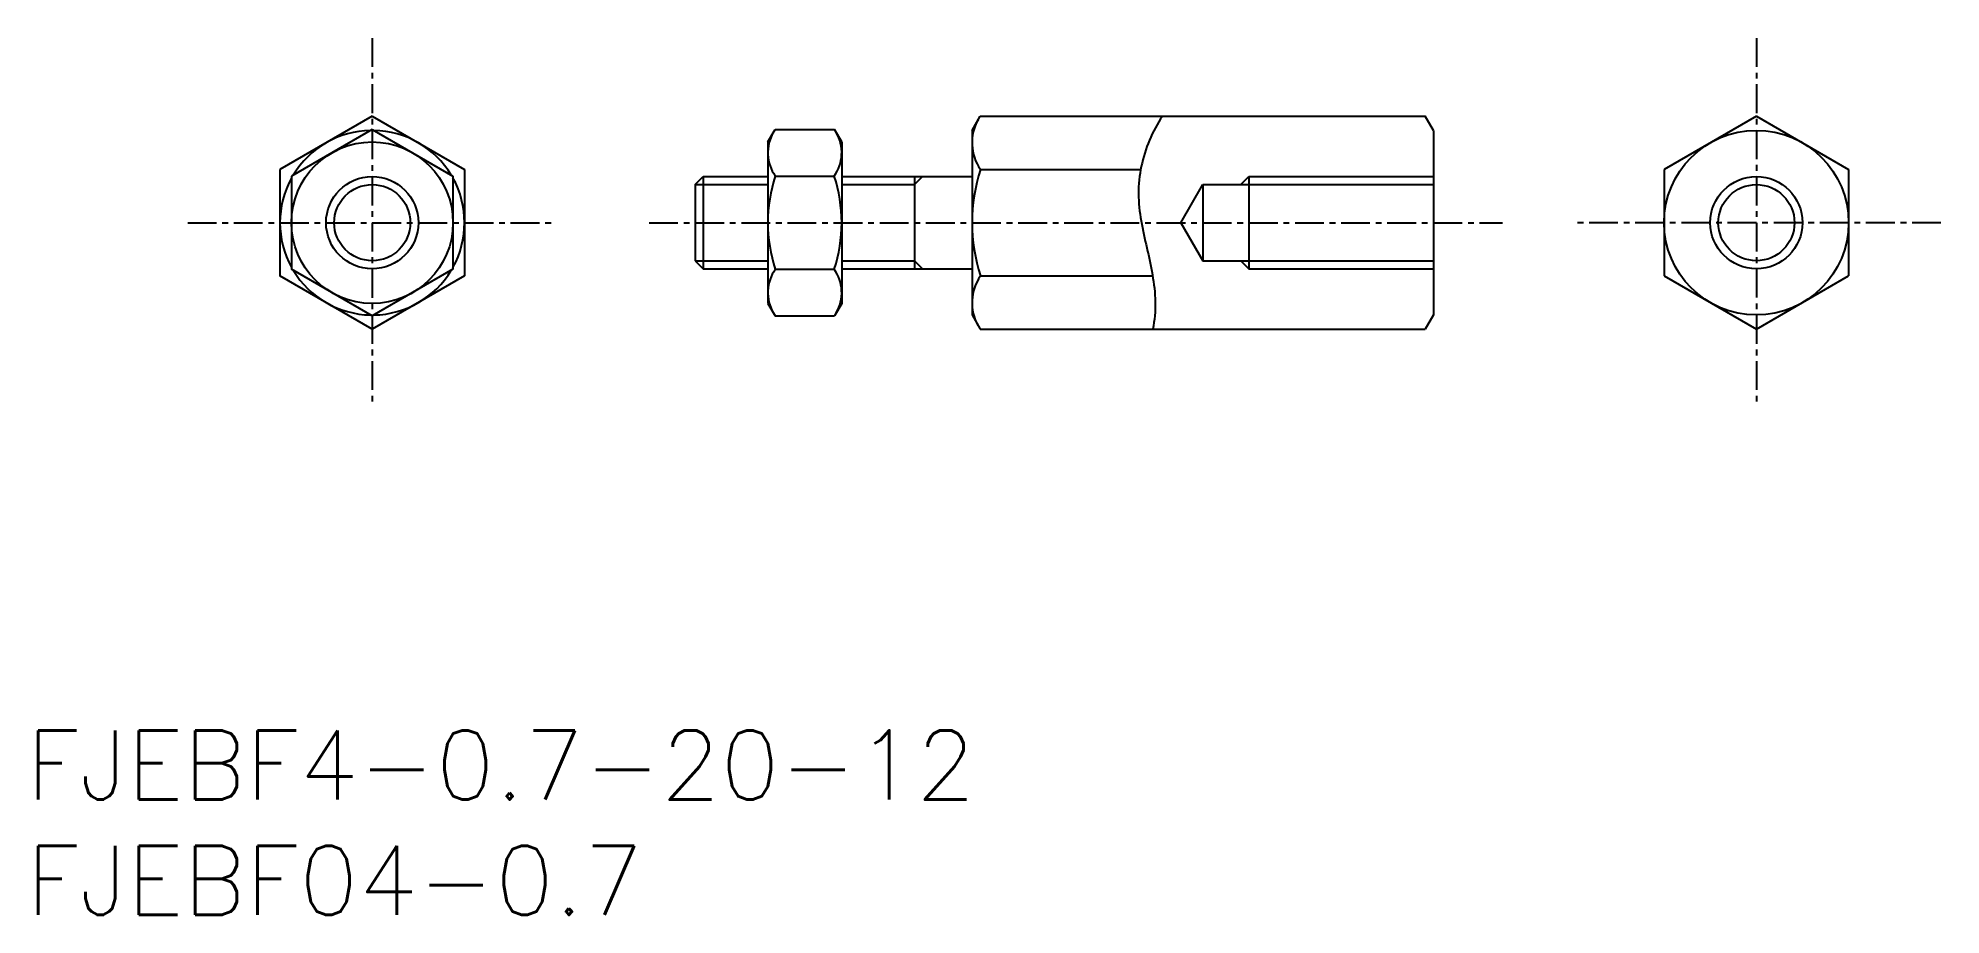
# Model space of a CAD drawing. Extents: x 0.5 to 83, y 0 to 38.
import ezdxf

# ---------------------------------------------------------------- set-up
doc = ezdxf.new("R2010")
doc.units = 0
doc.linetypes.add('CENTER', pattern=[2, 1.25, -0.25, 0.25, -0.25])
doc.layers.get('0').update_dxf_attribs({"linetype": 'CONTINUOUS'})
doc.layers.add('CENTER', color=1, linetype='CENTER')
doc.styles.get("Standard").update_dxf_attribs({"font": 'txt.shx'})

# ---------------------------------------------------------------- blocks, each defined once
blk = doc.blocks.new('*U22')
at = {"color": 7, "linetype": 'CONTINUOUS'}
blk.add_text('FJEBF04-0.7', height=3, dxfattribs=at).set_placement((0, 0))
blk = doc.blocks.new('*U23')
at = {"color": 7, "linetype": 'CONTINUOUS'}
blk.add_text('FJEBF4-0.7-20-12', height=3, dxfattribs=at).set_placement((0, 5))

msp = doc.modelspace()

# ---------------------------------------------------------------- linework, layer by layer
for p, q in [((15, 34.619), (11, 32.309)), ((15, 34.041), (11.5, 32.021)), ((15, 34.619), (19, 32.309)), ((15, 34.041), (18.5, 32.021)), ((32.15, 33.5), (32.463, 34.041)), ((32.463, 34.041), (35.037, 34.041)), ((35.35, 33.5), (35.037, 34.041)), ((41, 34), (41.357, 34.619)), ((41, 34), (41, 26)), ((41.357, 34.619), (60.643, 34.619)), ((61, 34), (60.643, 34.619)), ((61, 34), (61, 26)), ((75, 34.62), (71, 32.311)), ((75, 34.62), (79, 32.311)), ((32.15, 33.5), (32.15, 26.5)), ((35.35, 33.5), (35.35, 26.5)), ((11, 32.309), (11, 27.691)), ((19, 32.309), (19, 27.691)), ((41.367, 32.309), (48.31, 32.309)), ((71, 32.311), (71, 27.692)), ((79, 32.311), (79, 27.692)), ((11.5, 32.021), (11.5, 27.979)), ((18.5, 32.021), (18.5, 27.979)), ((29, 31.65), (29.35, 32)), ((29, 31.65), (29, 28.35)), ((29.35, 32), (32.15, 32)), ((29.35, 32), (29.35, 28)), ((32.471, 32.021), (35.029, 32.021)), ((35.35, 32), (41, 32)), ((38.5, 32), (38.5, 28)), ((50.047, 30), (51, 31.65)), ((51, 31.65), (61, 31.65)), ((51, 31.65), (51, 28.35)), ((53, 32), (53, 28)), ((11, 31.155), (11, 31.155)), ((11, 30), (11, 30)), ((50.047, 30), (51, 28.35)), ((29, 28.35), (29.35, 28)), ((51, 28.35), (61, 28.35)), ((15, 25.381), (11, 27.691)), ((15, 25.959), (11.5, 27.979)), ((18.5, 27.979), (15, 25.959)), ((19, 27.691), (15, 25.381)), ((29.35, 28), (32.15, 28)), ((32.471, 27.979), (35.029, 27.979)), ((35.35, 28), (41, 28)), ((41.367, 27.691), (48.828, 27.691)), ((71, 27.692), (75, 25.382)), ((75, 25.382), (79, 27.692)), ((32.15, 26.5), (32.463, 25.959)), ((35.35, 26.5), (35.037, 25.959)), ((32.463, 25.959), (35.037, 25.959)), ((41, 26), (41.357, 25.381)), ((61, 26), (60.643, 25.381)), ((41.357, 25.381), (60.643, 25.381))]:
    msp.add_line(p, q)
at = {"color": 3}
for p, q in [((29, 31.65), (32.15, 31.65)), ((35.35, 31.65), (38.5, 31.65)), ((38.5, 31.65), (38.85, 32)), ((52.65, 31.65), (53, 32)), ((53, 32), (61, 32)), ((29, 28.35), (32.15, 28.35)), ((35.35, 28.35), (38.5, 28.35)), ((38.5, 28.35), (38.85, 28)), ((52.65, 28.35), (53, 28)), ((53, 28), (61, 28))]:
    msp.add_line(p, q, dxfattribs=at)
msp.add_lwpolyline([(49.255, 34.62, 0.046079), (48.693, 33.574, 0.04814), (48.336, 32.44, 0.053451), (48.214, 31.259, 0.041862), (48.333, 30.077, 0.011956), (48.578, 28.913, -0.012749), (48.819, 27.747, -0.037092), (48.943, 26.565, -0.060617), (48.833, 25.383)], format="xyb", dxfattribs=at)
for centre, radius in [((75, 30.001), 4), ((15, 30), 3.5), ((15, 30), 2), ((75, 30.001), 1.65)]:
    msp.add_circle(centre, radius)
for centre, radius in [((15, 30), 1.65), ((75, 30.001), 2)]:
    msp.add_circle(centre, radius, dxfattribs=at)
for centre, radius, start, end in [((15, 30), 4, 91.04498, 148.95504), ((15, 30), 4, 31.04498, 88.95501), ((33.9, 33.031), 1.75, 150, 215.26439), ((33.6, 33.031), 1.75, 324.73561, 30), ((43, 33.464), 2, 150, 215.26439), ((48.449, 30), 7.449, 161.94029, 198.05971), ((15, 30), 4, 151.04498, 208.95502), ((15, 30), 4, 331.04498, 28.95502), ((38.668, 30), 6.518, 161.94029, 198.05971), ((28.832, 30), 6.518, 341.94029, 18.05971), ((15, 30), 4, 211.04496, 268.95502), ((15, 30), 4, 271.04499, 328.95502), ((33.9, 26.969), 1.75, 144.73562, 210), ((33.6, 26.969), 1.75, 330, 35.26439), ((43, 26.536), 2, 144.73562, 210)]:
    msp.add_arc(centre, radius, start, end)
at = {"layer": 'CENTER', "color": 1, "linetype": 'CENTER'}
for p, q in [((15, 38), (15, 22)), ((75, 38.001), (75, 22.001)), ((7, 30), (23, 30)), ((27, 30), (64, 30)), ((83, 30.001), (67, 30.001))]:
    msp.add_line(p, q, dxfattribs=at)

# ---------------------------------------------------------------- block references
at = {"color": 7, "linetype": 'CONTINUOUS'}
for name in ['*U23', '*U22']:
    msp.add_blockref(name, (0, 0), dxfattribs=at)

doc.saveas('drawing.dxf')
